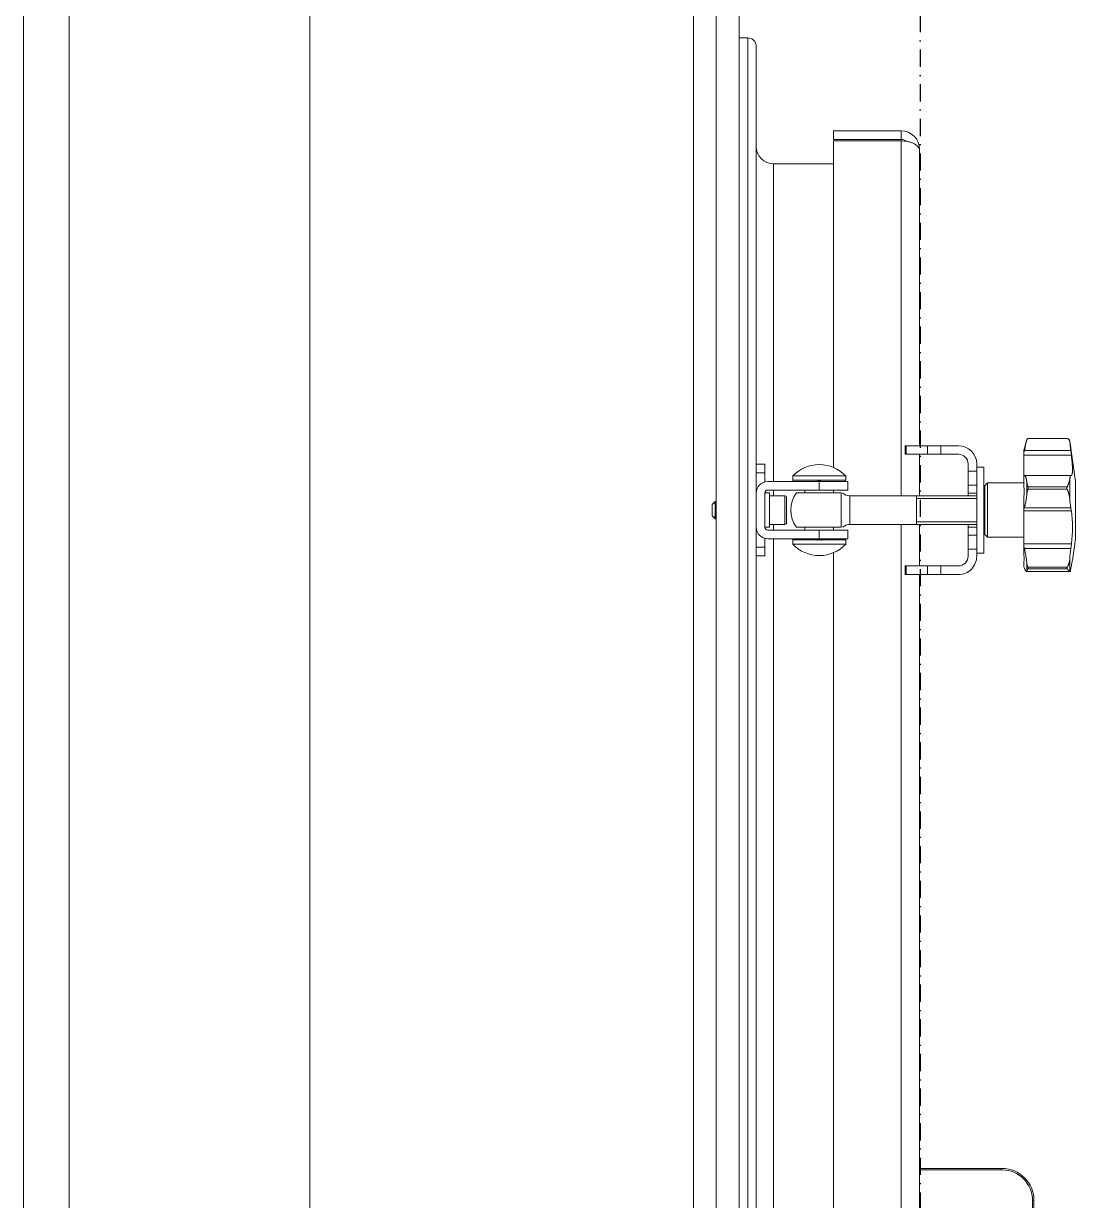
# Model space of a CAD drawing. Header units: millimetres. Extents: x 2179 to 48742, y 3478 to 161002.
# Drawn here: x 34756.5 to 35124, y 142662.2 to 143073.4 of the extents above; entities that cross this region are included whole.
import ezdxf

# ---------------------------------------------------------------- set-up
doc = ezdxf.new("R2010")
doc.units = ezdxf.units.MM
doc.linetypes.add('1_Čerchovaná 6_0mm', pattern=[12, 6, -3, 0, -3])
doc.layers.add('0-1', color=7, linetype='Continuous', lineweight=9)
doc.layers.add('2966-1_navrh dispozice stroju-HK_02_dwg-1', color=7, linetype='Continuous', lineweight=9, true_color=0x919191)
doc.layers.add('S-GRID-1', color=9, linetype='1_Čerchovaná 6_0mm', lineweight=25, true_color=0x808080)

# ---------------------------------------------------------------- blocks, each defined once
blk = doc.blocks.new('2966-1_navrh dispozice stroju-HK_02_dwg-876232-1NP _ stroje')
at = {"layer": '0-1'}
for p, q in [((-60181.1, 57900.53), (-61864.39, 58912.37)), ((-60905.91, 58428.3), (-60817.1, 58374.92)), ((-60799.69, 58408.73), (-60792.7, 58420.36)), ((-60774.15, 58410.37), (-60780.02, 58413.9)), ((-60787.16, 58399.5), (-60793.7, 58388.62)), ((-60783, 58398.14), (-60787.01, 58400.55)), ((-60752.4, 58397.29), (-60756.03, 58399.47)), ((-60753.16, 58398.16), (-60753.91, 58398.84)), ((-60173.07, 57917.78), (-60970.15, 58396.91)), ((-60760.22, 58384.28), (-60752.18, 58397.65)), ((-60801.33, 58388.77), (-60799.2, 58387.49)), ((-60792.93, 58386.99), (-60793.08, 58386.73)), ((-60791.01, 58382.57), (-60801.83, 58364.57)), ((-60796.16, 58385.66), (-60778.87, 58375.27)), ((-60794.12, 58380.94), (-60792.58, 58383.51)), ((-60760.28, 58384.48), (-60762.76, 58385.97)), ((-60815.67, 58377.3), (-60813.26, 58381.32)), ((-60784.02, 58378.37), (-60794.84, 58360.37)), ((-60779.37, 58378.49), (-60779.21, 58378.75)), ((-60814.53, 58373.37), (-60802.1, 58365.9)), ((-60777.37, 58370.87), (-60775.24, 58369.59)), ((-60775.82, 58373.44), (-60773.7, 58372.16)), ((-60793.53, 58360.75), (-60781.1, 58353.28)), ((-60779.67, 58355.67), (-60777.26, 58359.68)), ((-60291.15, 58051.32), (-60796.82, 58355.28)), ((-60778.53, 58351.73), (-60302.86, 58065.8)), ((-60833.69, 58323.05), (-60824.42, 58338.48)), ((-60831.12, 58321.51), (-60821.85, 58336.93)), ((-60824.42, 58332.65), (-60823.57, 58332.13)), ((-60819.12, 58314.29), (-60809.85, 58329.72)), ((-60800.53, 58329.95), (-60311.78, 58036.16)), ((-60825.49, 58325.82), (-60817.95, 58321.29)), ((-60816.55, 58312.75), (-60807.28, 58328.18)), ((-60813.28, 58325.95), (-60812.43, 58325.44)), ((-60830.09, 58323.22), (-60828.38, 58322.19)), ((-60819.81, 58317.04), (-60818.09, 58316.01)), ((-60815.52, 58314.46), (-60318.42, 58015.65)), ((-60836.96, 58302.83), (-60836.44, 58303.7)), ((-60832.87, 58300.38), (-60832.35, 58301.24))]:
    blk.add_line(p, q, dxfattribs=at)
at = {"layer": '0-1', "flags": 128}
for points in [[(-60287.11, 57708.64), (-60285.57, 57711.21), (-60243.32, 57781.49), (-60250.18, 57785.62), (-60177.02, 57907.32), (-60172.9, 57914.18), (-61856.19, 58926.02), (-61860.31, 58919.16), (-61933.47, 58797.46), (-61940.33, 58801.58), (-61867.17, 58923.28), (-61860.31, 58919.16), (-60177.02, 57907.32), (-60170.16, 57903.2)], [(-61976.79, 58725.39), (-61984.99, 58711.75), (-60301.7, 57699.91), (-60293.5, 57713.55), (-60250.18, 57785.62), (-61933.47, 58797.46), (-61976.79, 58725.39), (-60293.5, 57713.55)], [(-60826.02, 58345.28), (-60923.84, 58404.07), (-60911.67, 58424.32), (-60805.39, 58360.43)], [(-60796.22, 58404.95), (-60796.79, 58405.5), (-60788.45, 58419.37), (-60786.94, 58418.69), (-60795.47, 58404.5)], [(-60791.22, 58420.63), (-60791.45, 58420.77), (-60778.31, 58415.19), (-60761.17, 58404.88), (-60755.24, 58400.08)], [(-60799.52, 58408.07), (-60799.62, 58408.13), (-60797.17, 58405.6)], [(-60779.31, 58394.78), (-60779.64, 58395.19), (-60771.3, 58409.06), (-60770.29, 58408.68), (-60778.82, 58394.49)], [(-60786, 58398.81), (-60789.35, 58400.83), (-60789.38, 58400.84), (-60795.47, 58404.5), (-60796.22, 58404.95), (-60796.95, 58405.39)], [(-60768.96, 58388.57), (-60760.43, 58402.76), (-60759.1, 58401.73), (-60767.44, 58387.86), (-60768.2, 58388.11)], [(-60927.8, 58381.95), (-60916.98, 58399.95), (-60927.8, 58381.95), (-60832.66, 58324.77)], [(-60958.77, 58393.57), (-60966.03, 58397.93), (-60174.09, 57921.9), (-60181.35, 57926.26)], [(-60765.4, 58386.42), (-60768.2, 58388.11), (-60768.96, 58388.57), (-60778.82, 58394.49), (-60779.31, 58394.78), (-60783.11, 58397.07)], [(-60810.08, 58386.59), (-60813.26, 58381.32), (-60810.68, 58379.77), (-60807.51, 58385.05)], [(-60802.88, 58386.2), (-60800.75, 58384.92), (-60799.2, 58387.49), (-60794.98, 58384.96), (-60796.53, 58382.39), (-60800.75, 58384.92)], [(-60800.37, 58388.2), (-60799.08, 58390.34), (-60773.37, 58374.88), (-60774.66, 58372.74)], [(-60770.87, 58389.71), (-60777.41, 58378.83), (-60778.79, 58378.49), (-60793.36, 58387.25), (-60793.7, 58388.62), (-60777.41, 58378.83)], [(-60791.8, 58383.04), (-60802.62, 58365.04), (-60794.05, 58359.89), (-60802.62, 58365.04), (-60814.61, 58345.1), (-60806.04, 58339.94), (-60794.05, 58359.89), (-60783.23, 58377.89)], [(-60793.34, 58380.47), (-60794.12, 58380.94), (-60796.53, 58382.39)], [(-60761.5, 58384.29), (-60761.99, 58384.38), (-60763.61, 58385.35)], [(-60810.68, 58379.77), (-60813.1, 58375.76), (-60815.67, 58377.3), (-60819.51, 58370.91), (-60816.94, 58369.36), (-60813.1, 58375.76)], [(-60782.45, 58377.42), (-60784, 58374.85), (-60784.77, 58375.32)], [(-60781.59, 58373.41), (-60777.37, 58370.87), (-60775.82, 58373.44), (-60780.05, 58375.98), (-60781.59, 58373.41), (-60784, 58374.85)], [(-60816.94, 58369.36), (-60817.11, 58369.09), (-60819.68, 58370.63), (-60819.51, 58370.91)], [(-60771.52, 58363.41), (-60774.69, 58358.13), (-60777.1, 58354.12), (-60780.95, 58347.72), (-60781.11, 58347.45), (-60783.68, 58348.99), (-60783.52, 58349.27)], [(-60774.09, 58364.95), (-60777.26, 58359.68), (-60774.69, 58358.13)], [(-60777.1, 58354.12), (-60779.67, 58355.67), (-60783.52, 58349.27), (-60780.95, 58347.72)], [(-60814.83, 58323.38), (-60806.76, 58336.8), (-60817.05, 58342.98), (-60825.11, 58329.56)], [(-60840.9, 58322.72), (-60839.35, 58325.29), (-60836.78, 58323.74)], [(-60820.53, 58315.84), (-60817.75, 58320.47), (-60826.32, 58325.62), (-60829.1, 58320.99)], [(-60834.1, 58322.13), (-60836.78, 58323.74), (-60838.33, 58321.17)], [(-60816.04, 58307.78), (-60814.5, 58310.35), (-60817.18, 58311.96)], [(-60814.5, 58310.35), (-60811.92, 58308.8), (-60813.47, 58306.23)], [(-60836.97, 58304.02), (-60837.17, 58303.68), (-60832.03, 58300.59), (-60831.83, 58300.93)], [(-60832.03, 58300.59), (-60833.4, 58300.24), (-60836.83, 58302.3), (-60837.17, 58303.68)], [(-60600.69, 58244.83), (-60585.85, 58269.52), (-60585.42, 58269.26), (-60600.26, 58244.57)]]:
    blk.add_lwpolyline(points, dxfattribs=at)
for points in [[(-60914.67, 58426.12), (-60926.84, 58405.88), (-60924.26, 58404.33), (-60912.1, 58424.58)], [(-60780.91, 58414.84), (-60789.35, 58400.83), (-60789.38, 58400.84), (-60780.84, 58415.03)], [(-60778.23, 58411.66), (-60785.22, 58400.04), (-60784.55, 58399.64), (-60777.56, 58411.26)], [(-60971.69, 58394.34), (-60970.15, 58396.91)], [(-60754.15, 58397.19), (-60761.14, 58385.56), (-60760.73, 58385.31), (-60753.74, 58396.94)], [(-60829.52, 58330.79), (-60820.02, 58346.59), (-60821.32, 58347.38), (-60830.82, 58331.57)], [(-60819.27, 58347.05), (-60816.7, 58345.51), (-60821.85, 58336.93), (-60824.42, 58338.48)], [(-60819.27, 58341.22), (-60818.42, 58340.7)], [(-60804.7, 58338.29), (-60809.85, 58329.72), (-60807.28, 58328.18), (-60802.13, 58336.75)], [(-60802.18, 58335.87), (-60811.68, 58320.06), (-60810.37, 58319.28), (-60800.87, 58335.08)], [(-60808.13, 58334.52), (-60807.27, 58334.01)], [(-60819.67, 58315.32), (-60820.5, 58313.95), (-60830.78, 58320.14), (-60829.96, 58321.51)], [(-60570.48, 58273.34), (-60469.69, 58212.76), (-60469.95, 58212.33), (-60570.74, 58272.92)]]:
    blk.add_lwpolyline(points, close=True, dxfattribs=at)
at = {"layer": '0-1'}
for centre, radius, start, end in [((-60909.2, 58422.83), 6.38, 58.9896, 148.9896), ((-60909.2, 58422.83), 3.38, 110.2645, 148.9896), ((-60791.84, 58419.85), 1, 66.9896, 148.9896), ((-60687.8, 58644.5), 246.6, 245.2036, 245.9112), ((-60799.26, 58408.48), 0.5, 148.9896, 223.9896), ((-60894.16, 58304.77), 140.1, 45.9696, 47.5027), ((-60761.59, 58434), 26.76, 242.0118, 248.7276), ((-60786.15, 58371.14), 40.76, 50.8798, 67.0994), ((-60795.4, 58379.9), 21.11, 54.4077, 63.5716), ((-60713.52, 58460.65), 74.49, 232.2796, 235.2115), ((-60967.58, 58395.36), 3, 58.9896, 148.9896), ((-60967.58, 58395.36), 3, 58.9896, 148.9896), ((-60793.09, 58383.25), 17.98, 41.5981, 55.8772), ((-60804.62, 58383.3), 6.38, 58.9896, 148.9896), ((-60804.62, 58383.3), 3.38, 58.9896, 148.9896), ((-60780.11, 58349.64), 40.27, 64.4697, 71.6537), ((-60768.41, 58379.39), 7.65, 51.1614, 66.8179), ((-60932.94, 58385.04), 6, 238.9896, 328.9896), ((-60932.94, 58385.04), 6, 238.9896, 328.9896), ((-60776.98, 58366.69), 6.38, 328.9896, 58.9896), ((-60776.98, 58366.69), 3.38, 328.9896, 58.9896), ((-60818.6, 58334.98), 12.69, 102.3976, 148.9896), ((-60820.23, 58346.24), 0.406, 328.9896, 58.9896), ((-60818.6, 58334.98), 12.69, 148.9896, 195.5817), ((-60818.04, 58347.16), 4, 287.5556, 328.9896), ((-60802.61, 58337.88), 4, 148.9896, 190.3836), ((-60813.1, 58331.68), 12.69, 282.3976, 15.5817), ((-60802.39, 58335.52), 0.406, 58.9896, 148.9896), ((-60829.31, 58331.14), 0.406, 238.9896, 328.9896), ((-60815.85, 58333.33), 10, 202.1197, 275.8595), ((-60825.8, 58325.31), 0.6, 58.9896, 148.9896), ((-60830.27, 58320.99), 4, 148.9896, 238.9896), ((-60830.27, 58320.99), 1, 148.9896, 238.9896), ((-60818.26, 58320.78), 0.6, 328.9896, 58.9896), ((-60811.47, 58320.41), 0.406, 148.9896, 238.9896), ((-60819.98, 58314.81), 4, 238.9896, 328.9896), ((-60819.98, 58314.81), 1, 238.9896, 328.9896), ((-60576.25, 58263.75), 11.2, 58.9896, 148.9896), ((-60576.25, 58263.75), 10.7, 58.9896, 148.9896)]:
    blk.add_arc(centre, radius, start, end, dxfattribs=at)
for points, knots in [([(-60905.91, 58428.3), (-60906.26, 58428.28), (-60906.89, 58428.36), (-60907.8, 58428.05), (-60908.64, 58427.61), (-60909.49, 58426.97), (-60910.58, 58425.92), (-60911.27, 58424.98), (-60911.67, 58424.32)], [0, 0, 0, 0, 0.140711, 0.253717, 0.384044, 0.529309, 0.684311, 1, 1, 1, 1]), ([(-60792.7, 58420.36), (-60792.63, 58420.48), (-60792.48, 58420.61), (-60792.25, 58420.72), (-60792.07, 58420.76), (-60791.88, 58420.78), (-60791.58, 58420.76), (-60791.36, 58420.7), (-60791.22, 58420.63)], [0, 0, 0, 0, 0.247181, 0.353859, 0.465315, 0.58414, 0.712229, 1, 1, 1, 1]), ([(-60786.94, 58418.69), (-60786.87, 58418.66), (-60786.77, 58418.61), (-60786.63, 58418.55), (-60786.53, 58418.51), (-60786.43, 58418.46), (-60786.33, 58418.41), (-60786.23, 58418.37), (-60786.13, 58418.32), (-60786.03, 58418.28), (-60785.93, 58418.23), (-60785.84, 58418.19), (-60785.74, 58418.14), (-60785.64, 58418.1), (-60785.55, 58418.05), (-60785.46, 58418.01), (-60785.36, 58417.96), (-60785.27, 58417.92), (-60785.18, 58417.88), (-60785.09, 58417.83), (-60784.99, 58417.79), (-60784.9, 58417.75), (-60784.81, 58417.7), (-60784.73, 58417.66), (-60784.64, 58417.62), (-60784.55, 58417.57), (-60784.46, 58417.53), (-60784.38, 58417.49), (-60784.29, 58417.44), (-60784.2, 58417.4), (-60784.12, 58417.36), (-60784.04, 58417.32), (-60783.95, 58417.27), (-60783.87, 58417.23), (-60783.79, 58417.19), (-60783.71, 58417.15), (-60783.63, 58417.11), (-60783.56, 58417.07), (-60783.48, 58417.03), (-60783.4, 58416.99), (-60783.33, 58416.95), (-60783.26, 58416.91), (-60783.18, 58416.87), (-60783.11, 58416.83), (-60783.04, 58416.79), (-60782.97, 58416.75), (-60782.9, 58416.72), (-60782.84, 58416.68), (-60782.77, 58416.64), (-60782.7, 58416.6), (-60782.64, 58416.56), (-60782.58, 58416.53), (-60782.51, 58416.49), (-60782.45, 58416.45), (-60782.39, 58416.42), (-60782.33, 58416.38), (-60782.27, 58416.35), (-60782.21, 58416.31), (-60782.16, 58416.28), (-60782.1, 58416.24), (-60782.05, 58416.21), (-60781.99, 58416.17), (-60781.94, 58416.14), (-60781.89, 58416.1), (-60781.84, 58416.07), (-60781.79, 58416.04), (-60781.75, 58416.01), (-60781.7, 58415.97), (-60781.65, 58415.94), (-60781.61, 58415.91), (-60781.57, 58415.88), (-60781.53, 58415.85), (-60781.49, 58415.82), (-60781.45, 58415.79), (-60781.41, 58415.76), (-60781.37, 58415.73), (-60781.34, 58415.7), (-60781.3, 58415.68), (-60781.27, 58415.65), (-60781.24, 58415.62), (-60781.21, 58415.59), (-60781.18, 58415.57), (-60781.15, 58415.54), (-60781.12, 58415.52), (-60781.1, 58415.49), (-60781.07, 58415.47), (-60781.05, 58415.44), (-60781.03, 58415.42), (-60781.01, 58415.39), (-60780.99, 58415.37), (-60780.97, 58415.35), (-60780.95, 58415.33), (-60780.94, 58415.3), (-60780.92, 58415.28), (-60780.91, 58415.26), (-60780.89, 58415.24), (-60780.88, 58415.22), (-60780.87, 58415.2), (-60780.86, 58415.19), (-60780.86, 58415.17), (-60780.85, 58415.15), (-60780.85, 58415.13), (-60780.84, 58415.12), (-60780.84, 58415.1), (-60780.84, 58415.09), (-60780.84, 58415.07), (-60780.84, 58415.05), (-60780.84, 58415.04), (-60780.84, 58415.03)], [0, 0, 0, 0, 0.031214, 0.046703, 0.062101, 0.077411, 0.092631, 0.107762, 0.122803, 0.137755, 0.152618, 0.167392, 0.182076, 0.196672, 0.211178, 0.225595, 0.239923, 0.254161, 0.268311, 0.282372, 0.296343, 0.310226, 0.32402, 0.337725, 0.351341, 0.364868, 0.378307, 0.391657, 0.404917, 0.418081, 0.431141, 0.444084, 0.4569, 0.469579, 0.482115, 0.494506, 0.506757, 0.518868, 0.530841, 0.542676, 0.554372, 0.565932, 0.577354, 0.58864, 0.599789, 0.610802, 0.621677, 0.632416, 0.643018, 0.653484, 0.663812, 0.674004, 0.684059, 0.693977, 0.703758, 0.713403, 0.722909, 0.732275, 0.741496, 0.750569, 0.759491, 0.768258, 0.776868, 0.785315, 0.793599, 0.801714, 0.809657, 0.817426, 0.825023, 0.832449, 0.83971, 0.846805, 0.853735, 0.860501, 0.867103, 0.873541, 0.879817, 0.885931, 0.891884, 0.897676, 0.903308, 0.90878, 0.914096, 0.919253, 0.924254, 0.929096, 0.93378, 0.938305, 0.942672, 0.946879, 0.950926, 0.954816, 0.958547, 0.96212, 0.965538, 0.968802, 0.971918, 0.974888, 0.977719, 0.980415, 0.982983, 0.985429, 0.987762, 0.98999, 0.992125, 0.994178, 0.996164, 1, 1, 1, 1]), ([(-60780.91, 58414.84), (-60780.91, 58414.83), (-60780.91, 58414.81), (-60780.91, 58414.78), (-60780.91, 58414.76), (-60780.9, 58414.74), (-60780.89, 58414.71), (-60780.87, 58414.69), (-60780.86, 58414.66), (-60780.84, 58414.63), (-60780.82, 58414.6), (-60780.79, 58414.57), (-60780.76, 58414.54), (-60780.73, 58414.51), (-60780.7, 58414.47), (-60780.66, 58414.43), (-60780.62, 58414.4), (-60780.58, 58414.36), (-60780.54, 58414.32), (-60780.49, 58414.28), (-60780.44, 58414.23), (-60780.39, 58414.19), (-60780.33, 58414.14), (-60780.27, 58414.1), (-60780.21, 58414.05), (-60780.13, 58413.98), (-60780.06, 58413.93), (-60780.02, 58413.9)], [0, 0, 0, 0, 0.027046, 0.041976, 0.058294, 0.076222, 0.095932, 0.117551, 0.141173, 0.166873, 0.194705, 0.224713, 0.256932, 0.291388, 0.328091, 0.36703, 0.40818, 0.451506, 0.496974, 0.544546, 0.594193, 0.64591, 0.699713, 0.75563, 0.813675, 0.873863, 1, 1, 1, 1]), ([(-60780.02, 58413.9), (-60779.98, 58413.87), (-60779.92, 58413.82), (-60779.84, 58413.75), (-60779.79, 58413.7), (-60779.73, 58413.64), (-60779.67, 58413.59), (-60779.61, 58413.52), (-60779.55, 58413.46), (-60779.49, 58413.4), (-60779.43, 58413.33), (-60779.37, 58413.26), (-60779.31, 58413.19), (-60779.25, 58413.12), (-60779.19, 58413.05), (-60779.13, 58412.97), (-60779.06, 58412.89), (-60779, 58412.82), (-60778.94, 58412.74), (-60778.87, 58412.66), (-60778.81, 58412.58), (-60778.74, 58412.49), (-60778.68, 58412.41), (-60778.61, 58412.32), (-60778.55, 58412.24), (-60778.48, 58412.15), (-60778.42, 58412.06), (-60778.35, 58411.97), (-60778.27, 58411.84), (-60778.21, 58411.75), (-60778.23, 58411.66)], [0, 0, 0, 0, 0.051783, 0.078489, 0.105812, 0.133754, 0.162314, 0.191489, 0.221272, 0.251655, 0.282629, 0.314181, 0.3463, 0.37897, 0.412179, 0.445902, 0.480111, 0.514777, 0.549879, 0.585402, 0.621333, 0.657658, 0.694363, 0.73143, 0.768844, 0.806595, 0.844681, 0.883104, 0.921894, 1, 1, 1, 1]), ([(-60777.56, 58411.26), (-60777.52, 58411.3), (-60777.45, 58411.31), (-60777.35, 58411.3), (-60777.28, 58411.29), (-60777.21, 58411.29), (-60777.14, 58411.27), (-60777.06, 58411.26), (-60776.99, 58411.25), (-60776.92, 58411.24), (-60776.85, 58411.22), (-60776.78, 58411.21), (-60776.7, 58411.19), (-60776.63, 58411.18), (-60776.56, 58411.16), (-60776.49, 58411.15), (-60776.42, 58411.13), (-60776.35, 58411.11), (-60776.27, 58411.1), (-60776.2, 58411.08), (-60776.13, 58411.06), (-60776.06, 58411.04), (-60775.99, 58411.03), (-60775.92, 58411.01), (-60775.84, 58410.99), (-60775.77, 58410.97), (-60775.7, 58410.95), (-60775.63, 58410.93), (-60775.56, 58410.91), (-60775.49, 58410.89), (-60775.42, 58410.87), (-60775.35, 58410.85), (-60775.28, 58410.82), (-60775.21, 58410.8), (-60775.14, 58410.78), (-60775.08, 58410.76), (-60775.01, 58410.73), (-60774.94, 58410.71), (-60774.87, 58410.68), (-60774.8, 58410.66), (-60774.74, 58410.63), (-60774.67, 58410.61), (-60774.6, 58410.58), (-60774.54, 58410.55), (-60774.47, 58410.52), (-60774.41, 58410.49), (-60774.34, 58410.46), (-60774.26, 58410.42), (-60774.19, 58410.39), (-60774.15, 58410.37)], [0, 0, 0, 0, 0.04065, 0.061045, 0.081424, 0.101836, 0.122283, 0.142752, 0.163236, 0.183734, 0.204249, 0.224782, 0.245338, 0.265922, 0.286538, 0.307188, 0.327864, 0.348561, 0.369274, 0.389997, 0.410724, 0.431449, 0.452167, 0.472872, 0.493557, 0.514214, 0.534838, 0.555423, 0.57597, 0.596479, 0.61695, 0.637384, 0.657781, 0.678142, 0.698468, 0.71876, 0.739018, 0.759244, 0.779439, 0.799603, 0.819738, 0.839846, 0.859927, 0.879986, 0.900023, 0.920042, 0.940045, 0.960037, 1, 1, 1, 1]), ([(-60799.52, 58408.07), (-60799.57, 58408.12), (-60799.64, 58408.2), (-60799.71, 58408.33), (-60799.73, 58408.42), (-60799.75, 58408.56), (-60799.73, 58408.67), (-60799.69, 58408.73)], [0, 0, 0, 0, 0.305461, 0.443004, 0.571917, 0.696006, 1, 1, 1, 1]), ([(-60797.19, 58405.61), (-60797.17, 58405.59), (-60797.09, 58405.52), (-60797, 58405.44), (-60796.95, 58405.39)], [0, 0, 0, 0, 0.292211, 1, 1, 1, 1]), ([(-60787.01, 58400.55), (-60787.11, 58400.6), (-60787.25, 58400.66), (-60787.45, 58400.75), (-60787.59, 58400.8), (-60787.73, 58400.85), (-60787.86, 58400.9), (-60787.98, 58400.95), (-60788.1, 58400.98), (-60788.22, 58401.02), (-60788.33, 58401.05), (-60788.44, 58401.07), (-60788.54, 58401.09), (-60788.63, 58401.1), (-60788.72, 58401.11), (-60788.8, 58401.12), (-60788.88, 58401.12), (-60788.95, 58401.11), (-60789.01, 58401.1), (-60789.07, 58401.08), (-60789.13, 58401.06), (-60789.19, 58401.03), (-60789.22, 58400.99), (-60789.25, 58400.97)], [0, 0, 0, 0, 0.139258, 0.205377, 0.268907, 0.32989, 0.388359, 0.444337, 0.497829, 0.548778, 0.597064, 0.642537, 0.68515, 0.724946, 0.762039, 0.796534, 0.828558, 0.858262, 0.885815, 0.911398, 0.935234, 0.957647, 1, 1, 1, 1]), ([(-60785.22, 58400.04), (-60785.25, 58400.01), (-60785.3, 58400.02), (-60785.37, 58400.03), (-60785.42, 58400.04), (-60785.47, 58400.05), (-60785.52, 58400.06), (-60785.57, 58400.07), (-60785.62, 58400.08), (-60785.67, 58400.1), (-60785.72, 58400.11), (-60785.77, 58400.12), (-60785.82, 58400.14), (-60785.87, 58400.15), (-60785.92, 58400.16), (-60785.96, 58400.18), (-60786.01, 58400.19), (-60786.06, 58400.2), (-60786.11, 58400.22), (-60786.15, 58400.23), (-60786.2, 58400.25), (-60786.24, 58400.26), (-60786.29, 58400.28), (-60786.33, 58400.29), (-60786.38, 58400.31), (-60786.42, 58400.32), (-60786.47, 58400.34), (-60786.51, 58400.35), (-60786.55, 58400.37), (-60786.6, 58400.38), (-60786.64, 58400.4), (-60786.68, 58400.41), (-60786.72, 58400.43), (-60786.77, 58400.45), (-60786.81, 58400.46), (-60786.85, 58400.48), (-60786.89, 58400.5), (-60786.94, 58400.52), (-60786.98, 58400.54), (-60787.01, 58400.55)], [0, 0, 0, 0, 0.056555, 0.084628, 0.112524, 0.140276, 0.167889, 0.195374, 0.222742, 0.249998, 0.277138, 0.304155, 0.331037, 0.357781, 0.384384, 0.410841, 0.43715, 0.463308, 0.489311, 0.515157, 0.540846, 0.566381, 0.591766, 0.617, 0.642081, 0.667011, 0.691787, 0.716409, 0.740878, 0.765192, 0.789353, 0.813359, 0.837213, 0.860913, 0.88446, 0.907857, 0.931102, 0.954199, 1, 1, 1, 1]), ([(-60783, 58398.14), (-60783.03, 58398.16), (-60783.09, 58398.2), (-60783.15, 58398.25), (-60783.21, 58398.29), (-60783.26, 58398.33), (-60783.31, 58398.37), (-60783.36, 58398.41), (-60783.41, 58398.45), (-60783.46, 58398.5), (-60783.5, 58398.54), (-60783.55, 58398.58), (-60783.6, 58398.62), (-60783.65, 58398.66), (-60783.7, 58398.71), (-60783.75, 58398.75), (-60783.79, 58398.79), (-60783.84, 58398.84), (-60783.89, 58398.88), (-60783.93, 58398.93), (-60783.98, 58398.97), (-60784.03, 58399.01), (-60784.07, 58399.06), (-60784.12, 58399.1), (-60784.16, 58399.15), (-60784.21, 58399.19), (-60784.25, 58399.24), (-60784.3, 58399.29), (-60784.34, 58399.33), (-60784.38, 58399.38), (-60784.43, 58399.43), (-60784.47, 58399.47), (-60784.52, 58399.54), (-60784.57, 58399.59), (-60784.55, 58399.64)], [0, 0, 0, 0, 0.059122, 0.088674, 0.118222, 0.147768, 0.177312, 0.206855, 0.2364, 0.265945, 0.295492, 0.32504, 0.354591, 0.384143, 0.413696, 0.443251, 0.472805, 0.502356, 0.531893, 0.561407, 0.590893, 0.620347, 0.649768, 0.679153, 0.708501, 0.737809, 0.767076, 0.796297, 0.825469, 0.854592, 0.883669, 0.912727, 0.942652, 1, 1, 1, 1]), ([(-60756.03, 58399.47), (-60755.98, 58399.44), (-60755.9, 58399.39), (-60755.81, 58399.32), (-60755.74, 58399.26), (-60755.67, 58399.21), (-60755.61, 58399.15), (-60755.54, 58399.09), (-60755.48, 58399.04), (-60755.42, 58398.98), (-60755.35, 58398.92), (-60755.29, 58398.86), (-60755.23, 58398.8), (-60755.18, 58398.74), (-60755.12, 58398.68), (-60755.07, 58398.62), (-60755.01, 58398.56), (-60754.96, 58398.5), (-60754.9, 58398.44), (-60754.85, 58398.38), (-60754.8, 58398.32), (-60754.75, 58398.26), (-60754.71, 58398.2), (-60754.66, 58398.14), (-60754.61, 58398.08), (-60754.57, 58398.02), (-60754.52, 58397.96), (-60754.48, 58397.89), (-60754.44, 58397.83), (-60754.4, 58397.77), (-60754.36, 58397.71), (-60754.32, 58397.65), (-60754.28, 58397.59), (-60754.25, 58397.53), (-60754.22, 58397.47), (-60754.18, 58397.41), (-60754.15, 58397.32), (-60754.12, 58397.24), (-60754.15, 58397.19)], [0, 0, 0, 0, 0.059423, 0.088832, 0.118023, 0.147002, 0.175777, 0.204351, 0.232731, 0.26092, 0.288923, 0.316741, 0.344377, 0.371833, 0.39911, 0.426209, 0.45313, 0.479872, 0.506434, 0.532809, 0.558982, 0.584941, 0.610678, 0.636192, 0.661483, 0.686549, 0.71139, 0.736004, 0.760392, 0.784552, 0.808486, 0.832204, 0.855723, 0.879066, 0.902281, 0.92547, 0.948953, 1, 1, 1, 1]), ([(-60753.91, 58398.84), (-60754.24, 58399.14), (-60754.71, 58399.57), (-60755.18, 58400.01), (-60755.32, 58400.14)], [0, 0, 0, 0, 0.702419, 1, 1, 1, 1]), ([(-60753.74, 58396.94), (-60753.7, 58396.99), (-60753.63, 58397.01), (-60753.54, 58397.03), (-60753.48, 58397.04), (-60753.42, 58397.05), (-60753.36, 58397.06), (-60753.3, 58397.06), (-60753.25, 58397.07), (-60753.2, 58397.08), (-60753.14, 58397.09), (-60753.09, 58397.09), (-60753.05, 58397.1), (-60753, 58397.11), (-60752.95, 58397.12), (-60752.91, 58397.13), (-60752.87, 58397.14), (-60752.82, 58397.15), (-60752.79, 58397.15), (-60752.75, 58397.16), (-60752.71, 58397.17), (-60752.68, 58397.18), (-60752.65, 58397.19), (-60752.61, 58397.2), (-60752.59, 58397.21), (-60752.56, 58397.22), (-60752.53, 58397.23), (-60752.51, 58397.24), (-60752.49, 58397.25), (-60752.47, 58397.25), (-60752.45, 58397.26), (-60752.44, 58397.27), (-60752.43, 58397.28), (-60752.41, 58397.28), (-60752.4, 58397.29), (-60752.4, 58397.29)], [0, 0, 0, 0, 0.110856, 0.157797, 0.202373, 0.245393, 0.287115, 0.327647, 0.36707, 0.405453, 0.44284, 0.47924, 0.514632, 0.548995, 0.582307, 0.614546, 0.645691, 0.675719, 0.704608, 0.732332, 0.75887, 0.784204, 0.808317, 0.831191, 0.85281, 0.873156, 0.892213, 0.909963, 0.926372, 0.941394, 0.954972, 0.967053, 0.977582, 0.986513, 1, 1, 1, 1]), ([(-60752.4, 58397.29), (-60752.4, 58397.3), (-60752.39, 58397.3), (-60752.39, 58397.31), (-60752.39, 58397.31), (-60752.39, 58397.32), (-60752.39, 58397.33), (-60752.39, 58397.34), (-60752.4, 58397.34), (-60752.4, 58397.35), (-60752.4, 58397.36), (-60752.41, 58397.37), (-60752.41, 58397.38), (-60752.42, 58397.39), (-60752.43, 58397.4), (-60752.44, 58397.42), (-60752.45, 58397.43), (-60752.46, 58397.44), (-60752.47, 58397.46), (-60752.48, 58397.47), (-60752.49, 58397.49), (-60752.5, 58397.5), (-60752.52, 58397.52), (-60752.53, 58397.54), (-60752.54, 58397.55), (-60752.56, 58397.57), (-60752.58, 58397.59), (-60752.59, 58397.61), (-60752.61, 58397.63), (-60752.63, 58397.65), (-60752.65, 58397.67), (-60752.67, 58397.69), (-60752.69, 58397.71), (-60752.71, 58397.73), (-60752.74, 58397.76), (-60752.76, 58397.78), (-60752.78, 58397.8), (-60752.81, 58397.83), (-60752.83, 58397.85), (-60752.86, 58397.88), (-60752.89, 58397.9), (-60752.92, 58397.93), (-60752.94, 58397.96), (-60752.97, 58397.98), (-60753, 58398.01), (-60753.03, 58398.04), (-60753.07, 58398.07), (-60753.11, 58398.11), (-60753.14, 58398.14), (-60753.16, 58398.16)], [0, 0, 0, 0, 0.008682, 0.01327, 0.018198, 0.023577, 0.029497, 0.036022, 0.043203, 0.051078, 0.059676, 0.069018, 0.079125, 0.090015, 0.101702, 0.114191, 0.127483, 0.141574, 0.156461, 0.172141, 0.188607, 0.205855, 0.22388, 0.242674, 0.262232, 0.282551, 0.303634, 0.325481, 0.348095, 0.371477, 0.395628, 0.420548, 0.44624, 0.472703, 0.499938, 0.527946, 0.556727, 0.586295, 0.616661, 0.647829, 0.67979, 0.712524, 0.746016, 0.780247, 0.815201, 0.850861, 0.887209, 0.924227, 1, 1, 1, 1]), ([(-60761.14, 58385.56), (-60761.15, 58385.54), (-60761.19, 58385.53), (-60761.24, 58385.53), (-60761.28, 58385.53), (-60761.31, 58385.54), (-60761.35, 58385.54), (-60761.38, 58385.54), (-60761.41, 58385.55), (-60761.45, 58385.55), (-60761.48, 58385.56), (-60761.52, 58385.57), (-60761.55, 58385.57), (-60761.59, 58385.58), (-60761.62, 58385.59), (-60761.66, 58385.59), (-60761.69, 58385.6), (-60761.73, 58385.61), (-60761.76, 58385.62), (-60761.8, 58385.63), (-60761.83, 58385.64), (-60761.87, 58385.65), (-60761.91, 58385.66), (-60761.94, 58385.67), (-60761.98, 58385.68), (-60762.01, 58385.69), (-60762.05, 58385.7), (-60762.09, 58385.71), (-60762.12, 58385.72), (-60762.16, 58385.73), (-60762.2, 58385.75), (-60762.23, 58385.76), (-60762.27, 58385.77), (-60762.31, 58385.78), (-60762.34, 58385.8), (-60762.38, 58385.81), (-60762.42, 58385.83), (-60762.46, 58385.84), (-60762.49, 58385.86), (-60762.53, 58385.87), (-60762.57, 58385.89), (-60762.61, 58385.9), (-60762.64, 58385.92), (-60762.69, 58385.94), (-60762.73, 58385.96), (-60762.76, 58385.97)], [0, 0, 0, 0, 0.045999, 0.066756, 0.08712, 0.107383, 0.127634, 0.147923, 0.168283, 0.188732, 0.209285, 0.22995, 0.25073, 0.271624, 0.292628, 0.313741, 0.334963, 0.356294, 0.377733, 0.399279, 0.420933, 0.442692, 0.464557, 0.486528, 0.508609, 0.530801, 0.553106, 0.575525, 0.598058, 0.620706, 0.643471, 0.666355, 0.689357, 0.71248, 0.735726, 0.759096, 0.782591, 0.806214, 0.829967, 0.853851, 0.877869, 0.902024, 0.926316, 0.95075, 1, 1, 1, 1]), ([(-60761.5, 58384.29), (-60761.47, 58384.28), (-60761.41, 58384.27), (-60761.34, 58384.26), (-60761.29, 58384.25), (-60761.25, 58384.25), (-60761.2, 58384.24), (-60761.15, 58384.23), (-60761.1, 58384.23), (-60761.06, 58384.22), (-60761.02, 58384.22), (-60760.97, 58384.21), (-60760.93, 58384.21), (-60760.89, 58384.2), (-60760.85, 58384.2), (-60760.81, 58384.2), (-60760.78, 58384.19), (-60760.74, 58384.19), (-60760.71, 58384.19), (-60760.67, 58384.19), (-60760.64, 58384.19), (-60760.61, 58384.19), (-60760.58, 58384.19), (-60760.55, 58384.19), (-60760.52, 58384.19), (-60760.49, 58384.19), (-60760.47, 58384.19), (-60760.44, 58384.19), (-60760.42, 58384.2), (-60760.4, 58384.2), (-60760.37, 58384.2), (-60760.35, 58384.21), (-60760.34, 58384.21), (-60760.32, 58384.22), (-60760.3, 58384.22), (-60760.29, 58384.23), (-60760.27, 58384.23), (-60760.26, 58384.24), (-60760.25, 58384.25), (-60760.24, 58384.26), (-60760.23, 58384.27), (-60760.23, 58384.27), (-60760.22, 58384.28), (-60760.21, 58384.29), (-60760.21, 58384.31), (-60760.21, 58384.32), (-60760.21, 58384.33), (-60760.21, 58384.34), (-60760.21, 58384.35), (-60760.21, 58384.36), (-60760.22, 58384.38), (-60760.22, 58384.39), (-60760.23, 58384.41), (-60760.24, 58384.42), (-60760.25, 58384.44), (-60760.26, 58384.46), (-60760.27, 58384.47), (-60760.28, 58384.48)], [0, 0, 0, 0, 0.06963, 0.103443, 0.136508, 0.168825, 0.200399, 0.231231, 0.261324, 0.29068, 0.319302, 0.347194, 0.374357, 0.400796, 0.426512, 0.451507, 0.475779, 0.499326, 0.522148, 0.544244, 0.565615, 0.58626, 0.606173, 0.625344, 0.643764, 0.661424, 0.678319, 0.694443, 0.709794, 0.724383, 0.738228, 0.75135, 0.763766, 0.775493, 0.786555, 0.796978, 0.806795, 0.816047, 0.824783, 0.83306, 0.840948, 0.848529, 0.855893, 0.863137, 0.87036, 0.877664, 0.88515, 0.892915, 0.901046, 0.909621, 0.918704, 0.928352, 0.938612, 0.949522, 0.961117, 0.973422, 1, 1, 1, 1]), ([(-60760.28, 58384.48), (-60760.29, 58384.5), (-60760.31, 58384.52), (-60760.33, 58384.55), (-60760.34, 58384.57), (-60760.36, 58384.59), (-60760.38, 58384.62), (-60760.39, 58384.65), (-60760.41, 58384.68), (-60760.43, 58384.71), (-60760.45, 58384.74), (-60760.47, 58384.78), (-60760.49, 58384.81), (-60760.51, 58384.85), (-60760.54, 58384.89), (-60760.56, 58384.93), (-60760.58, 58384.97), (-60760.61, 58385.01), (-60760.63, 58385.05), (-60760.66, 58385.1), (-60760.68, 58385.14), (-60760.71, 58385.21), (-60760.74, 58385.27), (-60760.73, 58385.31)], [0, 0, 0, 0, 0.051485, 0.079634, 0.109567, 0.141259, 0.174681, 0.209802, 0.246586, 0.284999, 0.325003, 0.366561, 0.409632, 0.454186, 0.500208, 0.547693, 0.596639, 0.647044, 0.69894, 0.752423, 0.807702, 0.865853, 1, 1, 1, 1]), ([(-60824.51, 58339.43), (-60824.51, 58339.42), (-60824.49, 58339.41), (-60824.48, 58339.39), (-60824.47, 58339.37), (-60824.46, 58339.35), (-60824.46, 58339.33), (-60824.46, 58339.3), (-60824.46, 58339.28), (-60824.46, 58339.25), (-60824.46, 58339.21), (-60824.47, 58339.18), (-60824.48, 58339.14), (-60824.49, 58339.11), (-60824.5, 58339.07), (-60824.51, 58339.03), (-60824.53, 58338.98), (-60824.55, 58338.94), (-60824.57, 58338.9), (-60824.59, 58338.85), (-60824.61, 58338.81), (-60824.63, 58338.76), (-60824.66, 58338.71), (-60824.68, 58338.67), (-60824.71, 58338.62), (-60824.74, 58338.58), (-60824.77, 58338.54), (-60824.8, 58338.49), (-60824.83, 58338.45), (-60824.86, 58338.41), (-60824.89, 58338.38), (-60824.92, 58338.34), (-60824.95, 58338.31), (-60824.98, 58338.28), (-60825, 58338.25), (-60825.03, 58338.22), (-60825.06, 58338.2), (-60825.09, 58338.18), (-60825.11, 58338.16), (-60825.14, 58338.14), (-60825.17, 58338.13), (-60825.19, 58338.12), (-60825.21, 58338.11), (-60825.23, 58338.11), (-60825.25, 58338.1), (-60825.28, 58338.11), (-60825.29, 58338.11), (-60825.3, 58338.12)], [0, 0, 0, 0, 0.020291, 0.030988, 0.042514, 0.05515, 0.069006, 0.084109, 0.100479, 0.118151, 0.137149, 0.157491, 0.179177, 0.202178, 0.226431, 0.25185, 0.278343, 0.305812, 0.334157, 0.36326, 0.392992, 0.423215, 0.453789, 0.484573, 0.515427, 0.546211, 0.576785, 0.607007, 0.63674, 0.665843, 0.694187, 0.721657, 0.74815, 0.773569, 0.797822, 0.820822, 0.842508, 0.86285, 0.881848, 0.899519, 0.91589, 0.930993, 0.944849, 0.957486, 0.969012, 0.97971, 1, 1, 1, 1]), ([(-60807.18, 58327.23), (-60807.19, 58327.23), (-60807.21, 58327.25), (-60807.22, 58327.27), (-60807.23, 58327.28), (-60807.23, 58327.3), (-60807.24, 58327.33), (-60807.24, 58327.35), (-60807.24, 58327.38), (-60807.24, 58327.41), (-60807.23, 58327.44), (-60807.23, 58327.48), (-60807.22, 58327.51), (-60807.21, 58327.55), (-60807.2, 58327.59), (-60807.19, 58327.63), (-60807.17, 58327.67), (-60807.15, 58327.72), (-60807.13, 58327.76), (-60807.11, 58327.81), (-60807.09, 58327.85), (-60807.07, 58327.9), (-60807.04, 58327.94), (-60807.02, 58327.99), (-60806.99, 58328.03), (-60806.96, 58328.08), (-60806.93, 58328.12), (-60806.9, 58328.16), (-60806.87, 58328.2), (-60806.84, 58328.24), (-60806.81, 58328.28), (-60806.78, 58328.32), (-60806.75, 58328.35), (-60806.72, 58328.38), (-60806.69, 58328.41), (-60806.67, 58328.44), (-60806.64, 58328.46), (-60806.61, 58328.48), (-60806.58, 58328.5), (-60806.56, 58328.52), (-60806.53, 58328.53), (-60806.51, 58328.54), (-60806.49, 58328.55), (-60806.47, 58328.55), (-60806.45, 58328.55), (-60806.42, 58328.55), (-60806.41, 58328.54), (-60806.4, 58328.54)], [0, 0, 0, 0, 0.020291, 0.030988, 0.042514, 0.05515, 0.069006, 0.084109, 0.100479, 0.118151, 0.137149, 0.157491, 0.179177, 0.202178, 0.226431, 0.25185, 0.278343, 0.305812, 0.334157, 0.36326, 0.392992, 0.423215, 0.453789, 0.484573, 0.515427, 0.546211, 0.576785, 0.607007, 0.63674, 0.665843, 0.694187, 0.721657, 0.74815, 0.773569, 0.797822, 0.820822, 0.842508, 0.86285, 0.881848, 0.899519, 0.91589, 0.930993, 0.944849, 0.957486, 0.969012, 0.97971, 1, 1, 1, 1])]:
    blk.add_open_spline(points, degree=3, knots=knots, dxfattribs=at)

msp = doc.modelspace()

# ---------------------------------------------------------------- linework, layer by layer
at = {"layer": 'S-GRID-1'}
msp.add_line((35069.78, 158068.27), (35069.78, 120650.82), dxfattribs=at)

# ---------------------------------------------------------------- block references
at = {"layer": '2966-1_navrh dispozice stroju-HK_02_dwg-1', "rotation": 301.0103595051887}
msp.add_blockref('2966-1_navrh dispozice stroju-HK_02_dwg-876232-1NP _ stroje', (16370.46, 60726.75), dxfattribs=at)

doc.saveas('drawing.dxf')
